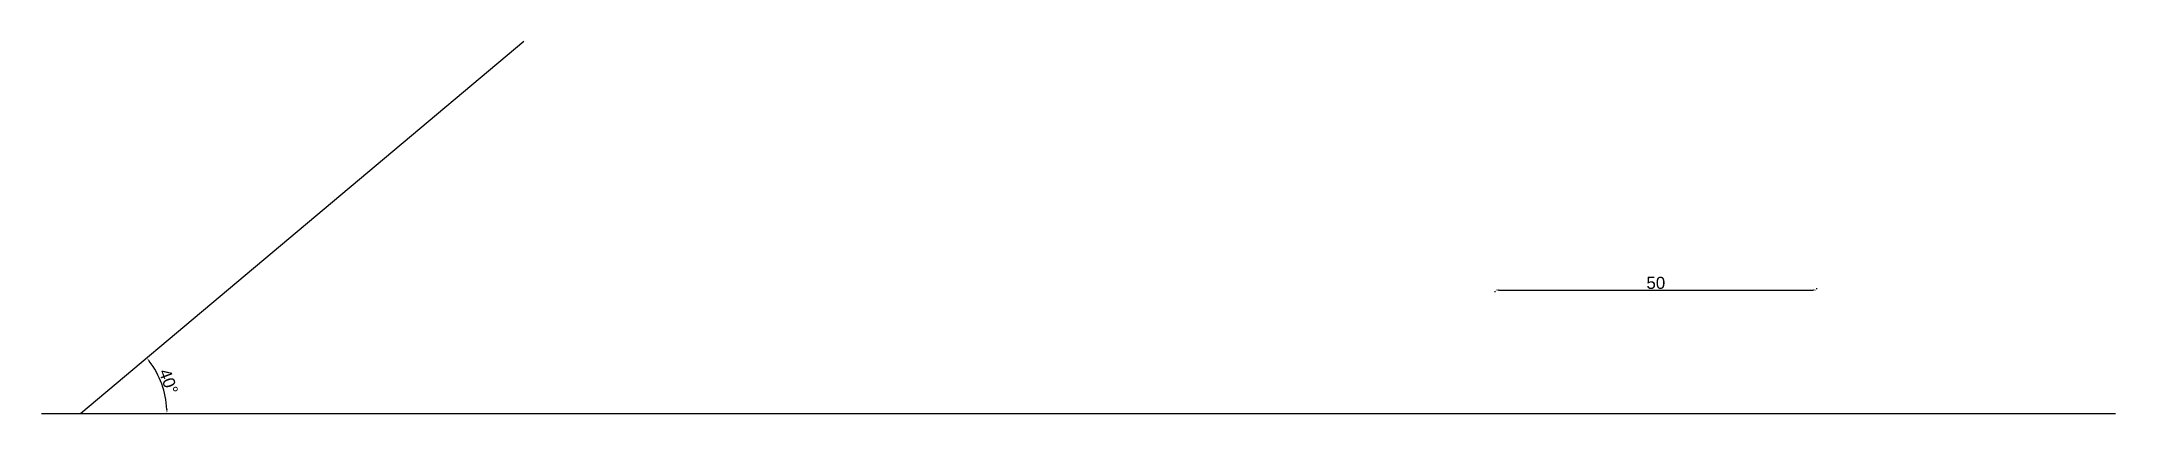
# Paper-space layout 'Q1' of a CAD drawing. Header units: millimetres. Extents: x 158 to 1446, y 825 to 1055.
import ezdxf

# ---------------------------------------------------------------- set-up
doc = ezdxf.new("R2010")
doc.units = ezdxf.units.MM
doc.styles.get("Standard").update_dxf_attribs({"font": 'arial.ttf'})
doc.dimstyles.new('ISO-25', dxfattribs={"dimtxt": 7.5, "dimasz": 2.5, "dimexe": 1.25, "dimexo": 0.625, "dimtad": 1, "dimdec": 0, "dimtxsty": 'Standard', "dimcen": 2.5, "dimadec": 0, "dimazin": 0, "dimtfac": 1, "dimtdec": 0, "dimtmove": 0, "dimatfit": 3, "dimfxl": 1, "dimarcsym": 0})

# ---------------------------------------------------------------- blocks, each defined once
blk = doc.blocks.new('*D56')
at = {"color": 0, "lineweight": -2, "transparency": 16777216}
blk.add_arc((182.6, 824.6), 53.5, 2.677, 37.323, dxfattribs=at)
at = {"color": 0, "transparency": 16777216}
for points in [[(224.9, 856.8), (225.5, 857.3), (223.6, 859)], [(236.5, 827.1), (235.7, 827.1), (236.1, 824.6)]]:
    blk.add_solid(points, dxfattribs=at)
at = {"layer": 'Defpoints', "color": 0, "transparency": 16777216}
for p in [(457.8, 1055.4), (158.2, 824.6), (182.6, 824.6), (234.7, 836.9), (1446, 824.6)]:
    blk.add_point(p, dxfattribs=at)
at = {"color": 0, "transparency": 16777216, "insert": (237.1, 844.4), "char_height": 7.5, "attachment_point": 5, "rotation": 290}
blk.add_mtext('40°', dxfattribs=at)
blk = doc.blocks.new('*D58')
at = {"color": 0, "lineweight": -2, "transparency": 16777216}
for p, q in [((1260.6, 901.8), (1260.6, 902.4)), ((1060.6, 900.5), (1060.6, 899.9)), ((1063.1, 901.2), (1258.1, 901.2))]:
    blk.add_line(p, q, dxfattribs=at)
at = {"color": 0, "transparency": 16777216}
for points in [[(1063.1, 901.6), (1063.1, 900.8), (1060.6, 901.2)], [(1258.1, 901.6), (1258.1, 900.8), (1260.6, 901.2)]]:
    blk.add_solid(points, dxfattribs=at)
at = {"layer": 'Defpoints', "color": 0, "transparency": 16777216}
for p in [(1060.6, 901.2), (1260.6, 901.2), (1260.6, 901.2)]:
    blk.add_point(p, dxfattribs=at)
at = {"color": 0, "transparency": 16777216, "insert": (1160.6, 905.6), "char_height": 7.5, "attachment_point": 5}
blk.add_mtext('50', dxfattribs=at)

psp = doc.layouts.new('Q1')

# ---------------------------------------------------------------- linework, layer by layer
for p, q in [((457.8, 1055.4), (182.6, 824.6)), ((158.2, 824.6), (1446, 824.6))]:
    psp.add_line(p, q)

# ---------------------------------------------------------------- dimensions: what is measured, and where the dimension line sits
dim = psp.add_angular_dim_2l(base=(234.7, 836.9), line1=((158.2, 824.6), (1446, 824.6)), line2=((457.8, 1055.4), (182.6, 824.6)), dimstyle='ISO-25')
dim.commit()
dim.dimension.update_dxf_attribs({"geometry": '*D56', "text_midpoint": (237.1, 844.4)})
dim = psp.add_aligned_dim(p1=(1060.6, 901.2), p2=(1260.6, 901.2), distance=0, dimstyle='ISO-25', override={"dimlfac": -0.25})
dim.commit()
dim.dimension.update_dxf_attribs({"geometry": '*D58', "text_midpoint": (1160.6, 905.6)})

doc.saveas('drawing.dxf')
